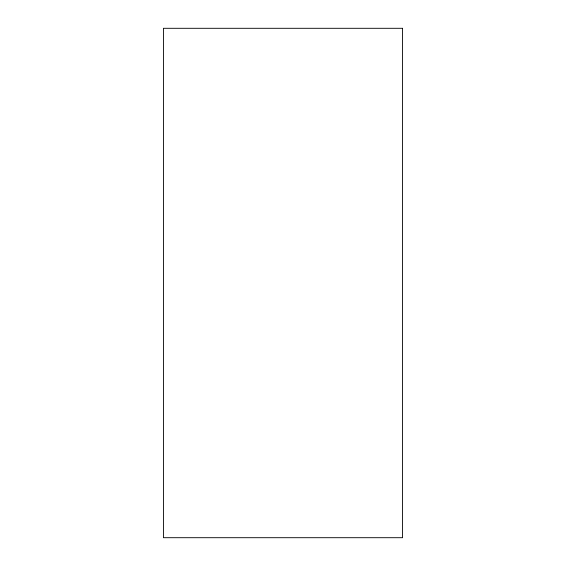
<?xml version="1.0" encoding="UTF-8"?>
<svg xmlns="http://www.w3.org/2000/svg" width="566" height="566" viewBox="0 0 566 566"><rect width="100%" height="100%" fill="white"/><g stroke="black" fill="none" stroke-linecap="round" stroke-linejoin="round"><path stroke-width="0.85" d="M402.575 28.3L163.425 28.3L163.425 537.7L402.575 537.7L402.575 28.3"/></g></svg>
